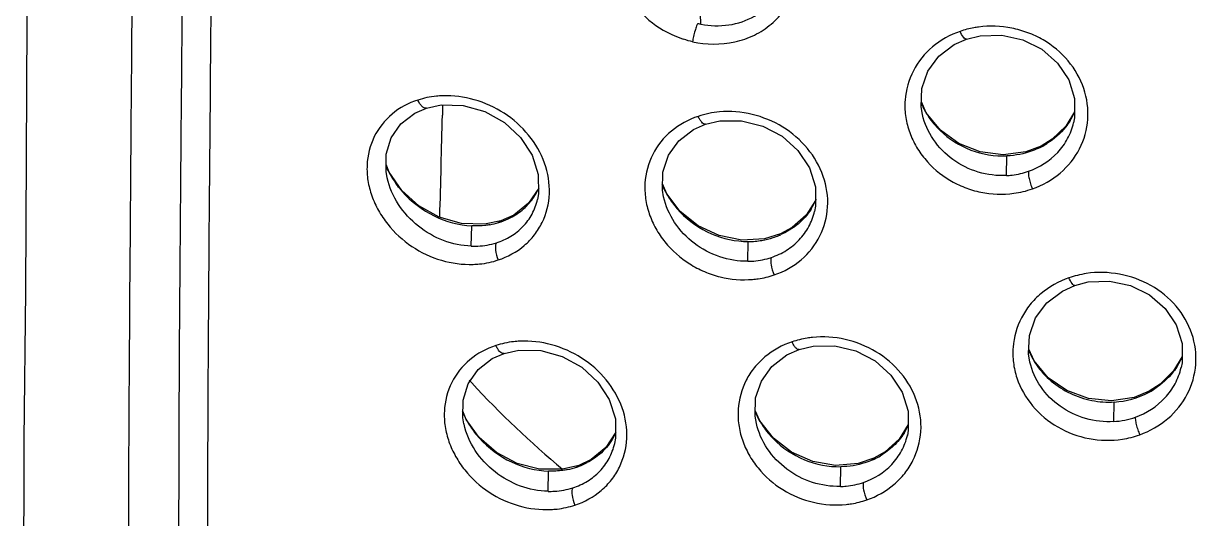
# Model space of a CAD drawing. Header units: millimetres. Extents: x 789 to 1209, y 393 to 987.
# Drawn here: x 937.4 to 956.51, y 886.67 to 894.73 of the extents above; entities that cross this region are included whole.
import ezdxf

# ---------------------------------------------------------------- set-up
doc = ezdxf.new("R2010")
doc.units = ezdxf.units.MM
doc.header["$LTSCALE"] = 0.1

msp = doc.modelspace()

# ---------------------------------------------------------------- linework, layer by layer
at = {"color": 7, "linetype": 'Continuous'}
for p, q in [((948.4329, 894.7212), (948.421, 895.05)), ((944.2262, 893.4056), (944.2249, 893.3507)), ((952.1038, 893.2743), (952.023, 893.4581)), ((943.9626, 893.3535), (943.9625, 893.3535)), ((944.2249, 893.3507), (944.2224, 893.2372)), ((952.0405, 893.2472), (952.0394, 893.2518)), ((954.5177, 893.2937), (954.3777, 893.0595)), ((954.3777, 893.0595), (954.1542, 892.8455)), ((954.5034, 893.1156), (954.505, 893.1225)), ((954.1542, 892.8455), (953.9747, 892.7358)), ((953.7235, 892.6405), (953.3548, 892.5921)), ((953.9747, 892.7358), (953.7235, 892.6405)), ((953.956, 892.7111), (953.9747, 892.7358)), ((953.408, 892.2541), (953.4167, 892.5738)), ((943.3532, 892.3075), (943.3057, 892.4339)), ((943.5616, 892.0125), (943.3532, 892.3075)), ((943.3227, 892.2159), (943.3214, 892.2219)), ((947.8755, 891.9578), (947.809, 892.1176)), ((945.7921, 892.0485), (945.6257, 891.8027)), ((947.8256, 891.9074), (947.8255, 891.9078)), ((948.0959, 891.6704), (947.8755, 891.9578)), ((945.6257, 891.8027), (945.3834, 891.6113)), ((950.299, 891.8483), (950.1489, 891.6108)), ((945.1762, 891.519), (944.9075, 891.4621)), ((945.1385, 891.4884), (945.1762, 891.519)), ((945.3834, 891.6113), (945.1762, 891.519)), ((944.9075, 891.4621), (944.5352, 891.4734)), ((944.692, 891.1039), (944.6998, 891.435)), ((949.7274, 891.3047), (949.4693, 891.2261)), ((949.7005, 891.2769), (949.7274, 891.3047)), ((949.4693, 891.2261), (949.099, 891.204)), ((949.1951, 890.8565), (949.2034, 891.18)), ((937.4299, 890.3728), (937.4055, 887.9492)), ((953.8587, 889.2355), (953.7727, 889.4272)), ((945.2281, 889.3559), (945.228, 889.3559)), ((953.7905, 889.2161), (953.7891, 889.2222)), ((956.2689, 889.3059), (956.1325, 889.0732)), ((956.1325, 889.0732), (955.9117, 888.8551)), ((956.2545, 889.127), (956.2558, 889.1327)), ((955.9117, 888.8551), (955.736, 888.7427)), ((955.4872, 888.6412), (955.1191, 888.5827)), ((955.736, 888.7427), (955.4872, 888.6412)), ((955.7203, 888.7195), (955.736, 888.7427)), ((949.391, 888.2586), (949.3187, 888.4286)), ((955.1571, 888.2464), (955.166, 888.5653)), ((944.6111, 888.2825), (944.558, 888.4167)), ((944.8233, 887.9895), (944.6111, 888.2825)), ((944.5747, 888.2041), (944.5739, 888.2078)), ((947.048, 888.0717), (946.8834, 887.824)), ((949.3356, 888.2181), (949.3351, 888.2202)), ((951.8106, 888.198), (951.6644, 887.9617)), ((939.118, 887.7087), (939.1193, 887.9839)), ((951.6644, 887.9617), (951.4364, 887.7541)), ((951.7963, 888.0208), (951.7983, 888.0294)), ((939.1169, 887.4405), (939.118, 887.7087)), ((946.8834, 887.824), (946.6445, 887.6291)), ((951.4364, 887.7541), (951.2503, 887.649)), ((946.1775, 887.4705), (945.8059, 887.4718)), ((946.4426, 887.5339), (946.1775, 887.4705)), ((946.4082, 887.504), (946.4426, 887.5339)), ((946.6445, 887.6291), (946.4426, 887.5339)), ((950.9951, 887.564), (950.6255, 887.5318)), ((950.7044, 887.1888), (950.7128, 887.5106)), ((951.2503, 887.649), (950.9951, 887.564)), ((951.2266, 887.6222), (951.2503, 887.649)), ((939.9283, 887.4479), (939.9283, 887.3658)), ((945.9443, 887.11), (945.9523, 887.4386))]:
    msp.add_line(p, q, dxfattribs=at)
for points in [[(937.4582, 916.2012), (937.4547, 907.9405), (937.4759, 899.166), (937.4299, 890.3724)], [(952.7581, 894.4772), (952.9822, 894.5327), (953.3314, 894.5422), (953.6739, 894.4668), (953.9844, 894.3108), (954.2397, 894.0873), (954.4228, 893.8135), (954.5174, 893.5082), (954.5179, 893.1943), (954.503, 893.1158)], [(952.0405, 893.2472), (952.0197, 893.3736), (952.0314, 893.6734), (952.129, 893.9543), (952.3084, 894.1974), (952.5576, 894.3868), (952.7581, 894.4772)], [(943.9625, 893.3535), (944.2037, 893.4051), (944.5619, 893.3968), (944.913, 893.299), (945.232, 893.1196), (945.4948, 892.8763), (945.6842, 892.5871), (945.784, 892.2729), (945.7902, 891.959), (945.7732, 891.8663)], [(943.3214, 892.2219), (943.3053, 892.3152), (943.3063, 892.6008), (943.3868, 892.8666), (943.545, 893.0947), (943.7723, 893.2704), (943.9626, 893.3535)], [(953.3548, 892.5921), (952.9818, 892.6396), (952.6317, 892.7789), (952.3325, 892.9959), (952.1038, 893.2743)], [(947.8256, 891.9074), (947.8068, 892.0189), (947.8134, 892.3122), (947.9029, 892.5859), (948.0724, 892.8219), (948.3117, 893.0049), (948.5077, 893.0918)], [(948.5076, 893.0918), (948.7398, 893.1456), (949.0935, 893.147), (949.4401, 893.0613), (949.7547, 892.8945), (950.0139, 892.6614), (950.2003, 892.3798), (950.2973, 892.0693), (950.2997, 891.7541), (950.2841, 891.6714)], [(944.5352, 891.4734), (944.1713, 891.5768), (943.8394, 891.7626), (943.5616, 892.0125)], [(949.099, 891.204), (948.7294, 891.2766), (948.3864, 891.4375), (948.0959, 891.6704)], [(950.1489, 891.6108), (949.9179, 891.407), (949.7274, 891.3047)], [(954.5216, 890.4643), (954.7426, 890.5207), (955.0899, 890.5336), (955.4306, 890.4625), (955.7395, 890.311), (955.9931, 890.0915), (956.1748, 889.8213), (956.2687, 889.5187), (956.269, 889.206), (956.254, 889.1272)], [(953.7905, 889.2161), (953.7691, 889.348), (953.7828, 889.6501), (953.8834, 889.9341), (954.0666, 890.1802), (954.3194, 890.3723), (954.5216, 890.4643)], [(945.228, 889.3559), (945.4667, 889.408), (945.8237, 889.4023), (946.1734, 889.3079), (946.491, 889.1319), (946.7526, 888.8914), (946.9409, 888.6042), (947.0396, 888.2907), (947.0443, 887.9763), (947.0279, 887.8876)], [(949.3356, 888.2181), (949.316, 888.3355), (949.3245, 888.6312), (949.4171, 888.9077), (949.5904, 889.1463), (949.8336, 889.3316), (950.0313, 889.4198)], [(950.0312, 889.4197), (950.2603, 889.4741), (950.6123, 889.4785), (950.9573, 889.3967), (951.2704, 889.2338), (951.5281, 889.0043), (951.7134, 888.7255), (951.8095, 888.4167), (951.8111, 888.1019), (951.7958, 888.0209)], [(944.5739, 888.2078), (944.557, 888.3069), (944.5596, 888.595), (944.6428, 888.8633), (944.8046, 889.0939), (945.0358, 889.2717), (945.2281, 889.3559)], [(955.1191, 888.5827), (954.745, 888.6202), (954.3925, 888.7508), (954.0903, 888.9612), (953.8587, 889.2355)], [(950.6255, 887.5318), (950.2546, 887.5949), (949.9087, 887.7476), (949.6147, 887.9745), (949.391, 888.2586)], [(937.4055, 887.9492), (937.3993, 885.4549), (937.4407, 883.1154), (937.5503, 880.9169), (937.7467, 878.8607), (938.1059, 876.986), (938.613, 875.5918)], [(945.8059, 887.4718), (945.4403, 887.566), (945.105, 887.7445), (944.8233, 887.9895)]]:
    msp.add_lwpolyline(points, dxfattribs=at)
for centre, radius, start, end in [((948.7002, 896.0576), 1.3628, 256.54669, 258.68806), ((948.6642, 896.0543), 1.6574, 251.7508, 257.24382), ((953.2202, 893.9467), 1.3057, 202.5378, 206.20012), ((628.9225, 900.4083), 315.3814, 358.396316, 358.697114), ((948.8839, 891.7076), 1.5912, 95.29451, 108.20916), ((953.2374, 893.9552), 1.325, 206.2015, 210.80046), ((953.2446, 893.9594), 1.3333, 210.79677, 211.99335), ((953.2471, 893.961), 1.3362, 211.99367, 214.19336), ((953.4766, 893.758), 1.1445, 328.09404, 334.47475), ((953.4819, 893.7553), 1.1386, 334.48167, 335.69676), ((953.3986, 893.8411), 1.2599, 296.25703, 297.5237), ((953.4007, 893.8372), 1.2556, 297.52121, 302.17231), ((944.6563, 892.9954), 1.4753, 203.04479, 209.06372), ((944.6859, 893.0112), 1.5088, 209.04366, 210.34293), ((944.6909, 893.0141), 1.5146, 210.34244, 210.95445), ((944.7559, 893.0552), 1.5915, 211.01764, 218.8194), ((944.8257, 893.1095), 1.6799, 218.77091, 221.53002), ((949.0588, 892.6317), 1.3639, 202.50069, 204.26172), ((949.0889, 892.6457), 1.397, 204.27837, 210.54195), ((944.8899, 892.4604), 0.9929, 326.27802, 332.21461), ((944.8868, 892.4618), 0.9963, 332.22593, 335.50147), ((949.1083, 892.6568), 1.4194, 210.52933, 212.75893), ((949.1684, 892.6978), 1.4921, 212.83406, 222.42597), ((949.3171, 892.29), 1.0805, 327.45351, 337.18286), ((953.3914, 893.2031), 1.2449, 276.41025, 290.79494), ((949.2157, 892.7389), 1.5547, 222.36799, 223.9256), ((944.7845, 892.648), 1.2124, 280.09483, 286.95849), ((944.7986, 892.5985), 1.161, 287.00551, 289.27031), ((944.8083, 892.5724), 1.1331, 289.24637, 297.32266), ((949.2266, 892.4339), 1.2504, 292.27515, 293.99409), ((949.2023, 892.5259), 1.3458, 270.04466, 279.57096), ((949.2083, 892.4881), 1.3076, 279.58938, 287.9675), ((949.2203, 892.4494), 1.2671, 287.99097, 292.27246), ((955.1454, 888.3094), 2.3904, 100.53616, 107.51437), ((954.9547, 889.9091), 1.2891, 202.58391, 210.94831), ((954.9649, 889.915), 1.3009, 210.94024, 214.75043), ((955.2009, 889.7788), 1.1729, 328.36842, 334.90597), ((955.2088, 889.7748), 1.164, 334.91602, 335.73702), ((956.061, 899.3864), 15.4777, 222.54824, 222.77174), ((956.3107, 899.6235), 15.822, 222.7882, 230.19265), ((955.0838, 889.934), 1.3712, 273.43848, 297.66189), ((955.1225, 889.8568), 1.2849, 297.73272, 298.83899), ((955.1236, 889.8549), 1.2826, 298.83756, 303.21001), ((945.8838, 888.9689), 1.4478, 202.55033, 209.525), ((945.9127, 888.9845), 1.4806, 209.50002, 210.39902), ((945.9172, 888.9871), 1.4859, 210.39906, 211.44044), ((950.5492, 888.933), 1.3425, 202.5048, 205.01924), ((950.5743, 888.945), 1.3702, 205.02853, 210.62688), ((950.5865, 888.9519), 1.3843, 210.61798, 211.17749), ((950.59, 888.9541), 1.3884, 211.17822, 213.29903), ((945.9814, 889.0285), 1.5622, 211.50779, 219.86169), ((946.0915, 888.5009), 1.0496, 333.17208, 335.51555), ((950.801, 888.6492), 1.1101, 327.89157, 334.10462), ((950.7956, 888.6518), 1.1161, 334.10187, 335.80046), ((946.0436, 889.0785), 1.642, 219.80903, 222.21454), ((950.6898, 889.0324), 1.5155, 223.6626, 224.70184), ((955.1023, 889.3175), 1.3704, 278.17158, 290.42697), ((950.7361, 888.7344), 1.2155, 295.34419, 300.6546), ((946.0195, 888.6624), 1.222, 281.40288, 288.52451), ((946.0345, 888.6147), 1.1719, 288.57253, 290.67504), ((946.0426, 888.5943), 1.1499, 290.65794, 297.97551), ((950.7324, 888.742), 1.224, 293.81497, 295.34924)]:
    msp.add_arc(centre, radius, start, end, dxfattribs=at)
for points, knots in [([(939.9787, 909.2764), (939.9852, 907.4573), (939.9937, 904.7289), (939.9981, 901.0916), (939.9975, 898.3641), (939.986, 895.636), (939.9568, 891.9972), (939.9313, 889.2677), (939.9283, 887.4479)], [0, 0, 0, 0, 0.2500149, 0.3749685, 0.4998924, 0.624862, 0.7499103, 1, 1, 1, 1]), ([(939.1193, 887.9839), (939.129, 889.989), (939.1649, 893.9993), (939.1882, 898.0097), (939.1911, 900.015)], [0, 0, 0, 0, 0.4999862, 1, 1, 1, 1]), ([(940.467, 899.9335), (940.4667, 898.8746), (940.4632, 896.757), (940.4334, 892.5204), (940.4004, 889.3427), (940.3979, 887.2235)], [0, 0, 0, 0, 0.2499372, 0.4998028, 1, 1, 1, 1]), ([(948.7344, 897.0976), (948.5542, 897.138), (948.1845, 897.1579), (947.6636, 896.9996), (947.2529, 896.6613), (947.0624, 896.2638), (947.0211, 895.9204), (947.047, 895.655), (947.1254, 895.3946), (947.2966, 895.065), (947.6243, 894.7166), (947.964, 894.5379), (948.1432, 894.4779)], [0, 0, 0, 0, 0.1287201, 0.2523342, 0.3713076, 0.4890911, 0.5492879, 0.6107759, 0.6736175, 0.7377448, 0.8682777, 1, 1, 1, 1]), ([(948.2961, 894.4355), (948.5205, 894.3855), (948.8767, 894.3813), (949.3071, 894.5285), (949.5868, 894.7106), (949.8069, 894.9549), (949.9559, 895.2464), (950.0209, 895.5691), (950.0054, 895.7894), (949.984, 895.8971)], [0, 0, 0, 0, 0.2597096, 0.3863638, 0.5103368, 0.6324539, 0.7538019, 0.8758718, 1, 1, 1, 1]), ([(948.4329, 894.7212), (948.5816, 894.6915), (948.8858, 894.6819), (949.3138, 894.8211), (949.6431, 895.1116), (949.7667, 895.3743), (949.7984, 895.51)], [0, 0, 0, 0, 0.2619489, 0.5146156, 0.7593452, 1, 1, 1, 1]), ([(948.3831, 894.7322), (948.3741, 894.7199), (948.3575, 894.6808), (948.3342, 894.6107), (948.3126, 894.5249), (948.3008, 894.4644), (948.2961, 894.4355)], [0, 0, 0, 0, 0.1469284, 0.4046773, 0.7172945, 1, 1, 1, 1]), ([(952.6551, 894.6024), (952.4925, 894.5473), (952.1882, 894.3796), (951.8626, 893.9791), (951.7478, 893.5668), (951.757, 893.2311), (951.816, 892.9808), (951.923, 892.7427), (952.1227, 892.4497), (952.4013, 892.2123), (952.7269, 892.0549), (953.0745, 891.951), (953.3522, 891.9408), (953.5304, 891.966)], [0, 0, 0, 0, 0.1238348, 0.2438633, 0.3628705, 0.4233276, 0.4846468, 0.5470442, 0.6104352, 0.7392734, 0.8047157, 0.870261, 1, 1, 1, 1]), ([(952.9566, 894.674), (952.9308, 894.6709), (952.8284, 894.6557), (952.7279, 894.6286), (952.6551, 894.6024)], [0, 0, 0, 0, 0.2520618, 1, 1, 1, 1]), ([(952.7581, 894.4772), (952.7512, 894.4748), (952.7299, 894.483), (952.694, 894.5256), (952.6701, 894.5693), (952.6551, 894.6024)], [0, 0, 0, 0, 0.1295299, 0.3530604, 1, 1, 1, 1]), ([(953.8334, 892.0393), (953.9974, 892.0954), (954.3042, 892.2672), (954.6288, 892.6745), (954.7692, 893.1716), (954.6994, 893.6873), (954.4346, 894.1464), (954.0882, 894.435), (953.7611, 894.5878), (953.4126, 894.6885), (953.135, 894.6987), (952.9566, 894.674)], [0, 0, 0, 0, 0.1249245, 0.2463159, 0.3660601, 0.486908, 0.6112085, 0.7393931, 0.8047446, 0.8702889, 1, 1, 1, 1]), ([(943.822, 893.4839), (943.6706, 893.4355), (943.3842, 893.2831), (943.0803, 892.9001), (942.9827, 892.4996), (943.0014, 892.1693), (943.0665, 891.9191), (943.177, 891.6799), (943.3764, 891.3838), (943.711, 891.078), (944.1963, 890.8497), (944.5501, 890.8019), (944.7225, 890.8077)], [0, 0, 0, 0, 0.1177584, 0.2333956, 0.3519381, 0.4137641, 0.4772491, 0.5421958, 0.608108, 0.7407439, 0.8722089, 1, 1, 1, 1]), ([(944.229, 893.5546), (944.194, 893.5534), (944.0564, 893.5439), (943.9199, 893.5158), (943.822, 893.4839)], [0, 0, 0, 0, 0.2539689, 1, 1, 1, 1]), ([(943.9625, 893.3535), (943.9375, 893.3454), (943.8887, 893.3768), (943.8506, 893.4285), (943.8307, 893.4649), (943.822, 893.4839)], [0, 0, 0, 0, 0.3930379, 0.6875071, 1, 1, 1, 1]), ([(945.1331, 890.8801), (945.2865, 890.93), (945.5048, 891.0498), (945.7281, 891.2826), (945.8975, 891.557), (945.9997, 891.9655), (945.9137, 892.4747), (945.6462, 892.9334), (945.2432, 893.2927), (944.7545, 893.5131), (944.4013, 893.5598), (944.229, 893.5546)], [0, 0, 0, 0, 0.1192089, 0.1781265, 0.2370307, 0.3560448, 0.4799769, 0.6092245, 0.741306, 0.8726485, 1, 1, 1, 1]), ([(948.3867, 893.2191), (948.2293, 893.1667), (947.9335, 893.0061), (947.6175, 892.6145), (947.5104, 892.2082), (947.5238, 891.8756), (947.5853, 891.6256), (947.6936, 891.387), (947.893, 891.0923), (948.1671, 890.8502), (948.4871, 890.6839), (948.8263, 890.5691), (949.0987, 890.5469), (949.2747, 890.5633)], [0, 0, 0, 0, 0.1210941, 0.2389825, 0.3575265, 0.4184743, 0.4806741, 0.5441747, 0.6087126, 0.7394165, 0.8053339, 0.8710051, 1, 1, 1, 1]), ([(948.5076, 893.0918), (948.4864, 893.0847), (948.4457, 893.1191), (948.4135, 893.1661), (948.3951, 893.2009), (948.3867, 893.2191)], [0, 0, 0, 0, 0.368317, 0.6704287, 1, 1, 1, 1]), ([(949.6274, 890.6378), (949.7867, 890.6907), (950.0857, 890.8555), (950.4001, 891.2546), (950.5314, 891.7462), (950.4544, 892.2583), (950.1888, 892.7173), (949.7784, 893.0707), (949.2755, 893.2766), (948.9132, 893.3069), (948.7371, 893.292)], [0, 0, 0, 0, 0.1224274, 0.241821, 0.3610555, 0.483163, 0.6097435, 0.7399276, 0.871096, 1, 1, 1, 1]), ([(953.4078, 892.2551), (953.2544, 892.2479), (952.9422, 892.2866), (952.5228, 892.4943), (952.1993, 892.8234), (952.0729, 893.1036), (952.0404, 893.2472)], [0, 0, 0, 0, 0.253099, 0.5071083, 0.757379, 1, 1, 1, 1]), ([(953.7695, 892.3244), (953.9473, 892.3865), (954.1965, 892.5452), (954.4164, 892.8504), (954.4822, 893.0259), (954.5029, 893.1157)], [0, 0, 0, 0, 0.5048047, 0.7529425, 1, 1, 1, 1]), ([(954.4482, 893.1531), (954.4247, 893.1153), (954.3212, 892.9685), (954.1835, 892.8463), (954.0693, 892.7745)], [0, 0, 0, 0, 0.2479623, 1, 1, 1, 1]), ([(952.3272, 892.9904), (952.47, 892.8523), (952.8148, 892.6327), (953.2187, 892.5661), (953.4166, 892.5749)], [0, 0, 0, 0, 0.5006848, 1, 1, 1, 1]), ([(953.956, 892.7111), (953.9147, 892.6907), (953.7434, 892.6172), (953.5567, 892.5799), (953.4167, 892.5738)], [0, 0, 0, 0, 0.2477024, 1, 1, 1, 1]), ([(953.4079, 892.2551), (953.4388, 892.2565), (953.5614, 892.2665), (953.6826, 892.294), (953.7695, 892.3244)], [0, 0, 0, 0, 0.2516148, 1, 1, 1, 1]), ([(953.7698, 892.3245), (953.7649, 892.3105), (953.765, 892.2696), (953.7764, 892.201), (953.8, 892.1202), (953.8215, 892.0653), (953.8334, 892.0393)], [0, 0, 0, 0, 0.1500671, 0.4019462, 0.7101759, 1, 1, 1, 1]), ([(944.6919, 891.1045), (944.5391, 891.1098), (944.2282, 891.1748), (943.8142, 891.4135), (943.4871, 891.7666), (943.3564, 892.0634), (943.3227, 892.216)], [0, 0, 0, 0, 0.2438291, 0.4959448, 0.7508681, 1, 1, 1, 1]), ([(943.5681, 891.9957), (943.7134, 891.8316), (944.0623, 891.5615), (944.4899, 891.4456), (944.6997, 891.4357)], [0, 0, 0, 0, 0.5106839, 1, 1, 1, 1]), ([(945.1027, 891.159), (945.1842, 891.185), (945.3411, 891.255), (945.5423, 891.4147), (945.6934, 891.6225), (945.7537, 891.7832), (945.7737, 891.8662)], [0, 0, 0, 0, 0.2520736, 0.5006062, 0.7484407, 1, 1, 1, 1]), ([(945.3283, 891.5657), (945.4056, 891.6056), (945.5513, 891.7044), (945.6675, 891.8369), (945.7157, 891.9092)], [0, 0, 0, 0, 0.5004177, 1, 1, 1, 1]), ([(949.195, 890.8573), (949.0413, 890.856), (948.7286, 890.9073), (948.311, 891.1307), (947.9861, 891.4718), (947.8582, 891.7598), (947.8255, 891.9074)], [0, 0, 0, 0, 0.2491215, 0.5025624, 0.7549414, 1, 1, 1, 1]), ([(949.5799, 890.9205), (949.6666, 890.9495), (949.8317, 891.0274), (950.042, 891.1993), (950.2007, 891.4169), (950.264, 891.585), (950.2841, 891.6714)], [0, 0, 0, 0, 0.2556179, 0.5048487, 0.7518645, 1, 1, 1, 1]), ([(950.2279, 891.7087), (950.1698, 891.6177), (950.0235, 891.4515), (949.8352, 891.3362), (949.735, 891.2916)], [0, 0, 0, 0, 0.4960825, 1, 1, 1, 1]), ([(948.0959, 891.6604), (948.2397, 891.5111), (948.586, 891.2691), (949.0002, 891.1807), (949.2033, 891.181)], [0, 0, 0, 0, 0.5050527, 1, 1, 1, 1]), ([(944.997, 891.4543), (944.9728, 891.45), (944.8744, 891.4354), (944.7744, 891.4322), (944.6997, 891.4357)], [0, 0, 0, 0, 0.247601, 1, 1, 1, 1]), ([(944.692, 891.1039), (944.7272, 891.1026), (944.8657, 891.1034), (945.0043, 891.1276), (945.1027, 891.159)], [0, 0, 0, 0, 0.2543029, 1, 1, 1, 1]), ([(945.1031, 891.1591), (945.0941, 891.1457), (945.0836, 891.1053), (945.0864, 891.0092), (945.1097, 890.9308), (945.1331, 890.8801)], [0, 0, 0, 0, 0.1684775, 0.4182129, 1, 1, 1, 1]), ([(949.195, 890.8573), (949.2279, 890.8576), (949.3581, 890.8636), (949.4875, 890.8895), (949.5799, 890.9205)], [0, 0, 0, 0, 0.2526883, 1, 1, 1, 1]), ([(949.58, 890.9205), (949.5729, 890.9068), (949.5677, 890.8659), (949.5776, 890.7694), (949.6033, 890.69), (949.6274, 890.6378)], [0, 0, 0, 0, 0.1583267, 0.4090698, 1, 1, 1, 1]), ([(944.7225, 890.8077), (944.7578, 890.8087), (944.8968, 890.8175), (945.0347, 890.8466), (945.1331, 890.8801)], [0, 0, 0, 0, 0.2534727, 1, 1, 1, 1]), ([(949.2747, 890.5633), (949.305, 890.5654), (949.4248, 890.5779), (949.5429, 890.607), (949.6274, 890.6378)], [0, 0, 0, 0, 0.2527168, 1, 1, 1, 1]), ([(954.426, 890.5889), (954.262, 890.531), (954.0298, 890.4002), (953.7868, 890.1553), (953.6012, 889.8734), (953.5061, 889.5417), (953.5139, 889.2045), (953.5921, 888.8689), (953.8132, 888.4796), (954.2311, 888.1313), (954.7475, 887.9404), (955.1182, 887.9328), (955.2971, 887.9611)], [0, 0, 0, 0, 0.1249056, 0.186069, 0.2464765, 0.3658299, 0.4261795, 0.487229, 0.6117021, 0.7397929, 0.8700078, 1, 1, 1, 1]), ([(954.5216, 890.4643), (954.5155, 890.4622), (954.4958, 890.4716), (954.4635, 890.5135), (954.4405, 890.5564), (954.426, 890.5889)], [0, 0, 0, 0, 0.1204531, 0.3424577, 1, 1, 1, 1]), ([(955.5806, 888.0333), (955.7461, 888.0912), (956.0551, 888.266), (956.3838, 888.6759), (956.5275, 889.1751), (956.4598, 889.6919), (956.1944, 890.1501), (955.7746, 890.4928), (955.2571, 890.676), (954.8875, 890.6853), (954.7083, 890.6595)], [0, 0, 0, 0, 0.1259307, 0.2482362, 0.3683619, 0.4888863, 0.6123949, 0.739802, 0.8699289, 1, 1, 1, 1]), ([(950.2489, 889.6189), (950.2206, 889.6154), (950.1084, 889.5989), (949.9977, 889.5722), (949.917, 889.5463)], [0, 0, 0, 0, 0.2520041, 1, 1, 1, 1]), ([(951.1337, 886.9714), (951.2946, 887.0261), (951.5225, 887.1535), (951.7581, 887.3958), (951.9368, 887.6762), (952.0503, 888.0878), (951.9758, 888.6008), (951.7104, 889.0596), (951.2976, 889.4104), (950.7905, 889.6106), (950.4261, 889.6361), (950.2489, 889.6189)], [0, 0, 0, 0, 0.1233115, 0.1839141, 0.24398, 0.3632923, 0.4848218, 0.6104823, 0.7398893, 0.8707716, 1, 1, 1, 1]), ([(945.0933, 889.4855), (944.94, 889.4362), (944.6504, 889.282), (944.3423, 888.8967), (944.2417, 888.4945), (944.2588, 888.1635), (944.3229, 887.9134), (944.4328, 887.6744), (944.6324, 887.3787), (944.9692, 887.0737), (945.4592, 886.8496), (945.8159, 886.8062), (945.9896, 886.8144)], [0, 0, 0, 0, 0.118799, 0.2351052, 0.3536134, 0.4151565, 0.4782392, 0.5427446, 0.6082473, 0.7403414, 0.8717737, 1, 1, 1, 1]), ([(945.4824, 889.5569), (945.449, 889.555), (945.3174, 889.5435), (945.1871, 889.5159), (945.0933, 889.4855)], [0, 0, 0, 0, 0.2534412, 1, 1, 1, 1]), ([(945.228, 889.3559), (945.2042, 889.3481), (945.1577, 889.3804), (945.1213, 889.4308), (945.1019, 889.4667), (945.0933, 889.4855)], [0, 0, 0, 0, 0.3860032, 0.6826384, 1, 1, 1, 1]), ([(946.3817, 886.8875), (946.5369, 886.9382), (946.7576, 887.0595), (946.9841, 887.294), (947.1558, 887.5696), (947.2607, 887.9786), (947.1774, 888.4886), (946.9103, 888.9474), (946.5052, 889.3053), (946.012, 889.5218), (945.6559, 889.5644), (945.4824, 889.5569)], [0, 0, 0, 0, 0.1201567, 0.1794372, 0.2385706, 0.3575659, 0.4808831, 0.6093087, 0.7408365, 0.8721492, 1, 1, 1, 1]), ([(949.917, 889.5463), (949.7577, 889.4925), (949.5317, 889.3682), (949.2968, 889.1308), (949.1173, 888.8545), (949.0284, 888.5271), (949.0403, 888.1936), (949.1009, 887.9436), (949.2088, 887.7054), (949.4085, 887.4114), (949.753, 887.1117), (950.2577, 886.9042), (950.6228, 886.8788), (950.7998, 886.8971)], [0, 0, 0, 0, 0.1221159, 0.1819813, 0.2413776, 0.3600203, 0.420745, 0.4825793, 0.5456395, 0.6097301, 0.7397282, 0.8706731, 1, 1, 1, 1]), ([(950.0312, 889.4197), (950.0232, 889.417), (949.9993, 889.4236), (949.9717, 889.4526), (949.9422, 889.4947), (949.9252, 889.5284), (949.917, 889.5463)], [0, 0, 0, 0, 0.1424684, 0.3683691, 0.6690565, 1, 1, 1, 1]), ([(955.157, 888.2474), (955.0039, 888.2379), (954.6922, 888.2713), (954.2721, 888.4722), (953.9488, 888.7966), (953.8229, 889.0739), (953.7905, 889.2161)], [0, 0, 0, 0, 0.2545089, 0.5085937, 0.7580674, 1, 1, 1, 1]), ([(953.896, 889.1735), (953.9647, 889.0745), (954.1314, 888.8934), (954.4422, 888.6932), (954.795, 888.5754), (955.0435, 888.5588), (955.166, 888.5664)], [0, 0, 0, 0, 0.2465261, 0.4969459, 0.7489295, 1, 1, 1, 1]), ([(955.5098, 888.3191), (955.6905, 888.3835), (955.9433, 888.5465), (956.1663, 888.8575), (956.2331, 889.036), (956.254, 889.1271)], [0, 0, 0, 0, 0.505346, 0.7536203, 1, 1, 1, 1]), ([(956.1996, 889.1636), (956.1763, 889.1259), (956.0741, 888.9789), (955.9387, 888.8554), (955.8261, 888.7817)], [0, 0, 0, 0, 0.2477056, 1, 1, 1, 1]), ([(955.51, 888.3192), (955.5062, 888.3051), (955.5086, 888.2645), (955.522, 888.1959), (955.5469, 888.1148), (955.5688, 888.0595), (955.5806, 888.0333)], [0, 0, 0, 0, 0.1471968, 0.3997473, 0.7098349, 1, 1, 1, 1]), ([(945.9442, 887.1108), (945.7911, 887.1141), (945.4795, 887.175), (945.0643, 887.4094), (944.7378, 887.759), (944.6081, 888.0531), (944.5747, 888.2042)], [0, 0, 0, 0, 0.2454566, 0.4980386, 0.7522011, 1, 1, 1, 1]), ([(950.7042, 887.1897), (950.5506, 887.1862), (950.238, 887.2328), (949.8197, 887.4505), (949.4954, 887.7871), (949.3682, 888.0721), (949.3356, 888.2181)], [0, 0, 0, 0, 0.2506764, 0.5043904, 0.7559626, 1, 1, 1, 1]), ([(951.7412, 888.0591), (951.6938, 887.9836), (951.5791, 887.8428), (951.4338, 887.7343), (951.356, 887.6885)], [0, 0, 0, 0, 0.4969482, 1, 1, 1, 1]), ([(944.8275, 887.9752), (944.9723, 887.8155), (945.3205, 887.5538), (945.7443, 887.4462), (945.9522, 887.4394)], [0, 0, 0, 0, 0.5089505, 1, 1, 1, 1]), ([(946.3464, 887.1677), (946.4295, 887.1945), (946.5891, 887.2664), (946.7936, 887.4295), (946.9469, 887.6406), (947.0081, 887.8036), (947.0284, 887.8875)], [0, 0, 0, 0, 0.2529425, 0.5019885, 0.749627, 1, 1, 1, 1]), ([(947.0281, 888.0272), (946.98, 887.9321), (946.8533, 887.7551), (946.6769, 887.6282), (946.5823, 887.5784)], [0, 0, 0, 0, 0.4992193, 1, 1, 1, 1]), ([(949.6126, 887.9664), (949.756, 887.8215), (950.1016, 887.5883), (950.5116, 887.5081), (950.7127, 887.5117)], [0, 0, 0, 0, 0.503363, 1, 1, 1, 1]), ([(951.0803, 887.2551), (951.2532, 887.3139), (951.4965, 887.4662), (951.7111, 887.7623), (951.7754, 887.9332), (951.7958, 888.0209)], [0, 0, 0, 0, 0.5037295, 0.7517231, 1, 1, 1, 1]), ([(951.2266, 887.6222), (951.1868, 887.6047), (951.0223, 887.5419), (950.8452, 887.5128), (950.7128, 887.5106)], [0, 0, 0, 0, 0.2473163, 1, 1, 1, 1]), ([(939.9279, 887.366), (939.9274, 886.9852), (939.922, 885.4588), (939.9176, 883.9323), (939.9381, 882.7868)], [0, 0, 0, 0, 0.249441, 1, 1, 1, 1]), ([(946.2611, 887.4646), (946.236, 887.4595), (946.134, 887.442), (946.0299, 887.4369), (945.9522, 887.4394)], [0, 0, 0, 0, 0.2477952, 1, 1, 1, 1]), ([(940.3978, 887.2236), (940.3964, 886.0458), (940.3836, 884.475), (940.4027, 882.9043), (940.4105, 882.5113)], [0, 0, 0, 0, 0.7497926, 1, 1, 1, 1]), ([(945.9443, 887.11), (945.9788, 887.1093), (946.1146, 887.1117), (946.25, 887.1366), (946.3464, 887.1677)], [0, 0, 0, 0, 0.2539648, 1, 1, 1, 1]), ([(946.3469, 887.1678), (946.3384, 887.1543), (946.3293, 887.1137), (946.3341, 887.0174), (946.358, 886.9386), (946.3817, 886.8875)], [0, 0, 0, 0, 0.1654342, 0.4154348, 1, 1, 1, 1]), ([(950.7043, 887.1897), (950.7364, 887.1904), (950.8637, 887.1979), (950.99, 887.2244), (951.0803, 887.2551)], [0, 0, 0, 0, 0.2522802, 1, 1, 1, 1]), ([(951.0805, 887.2552), (951.0742, 887.2414), (951.0709, 887.2004), (951.083, 887.1039), (951.1095, 887.0241), (951.1337, 886.9714)], [0, 0, 0, 0, 0.1551789, 0.4063722, 1, 1, 1, 1]), ([(950.7998, 886.8971), (950.8284, 886.9002), (950.9416, 886.9155), (951.0531, 886.9433), (951.1337, 886.9714)], [0, 0, 0, 0, 0.2519863, 1, 1, 1, 1]), ([(945.9896, 886.8144), (946.0232, 886.816), (946.156, 886.827), (946.2875, 886.8555), (946.3817, 886.8875)], [0, 0, 0, 0, 0.2530156, 1, 1, 1, 1])]:
    msp.add_open_spline(points, degree=3, knots=knots, dxfattribs=at)
for points in [[(952.1419, 893.21), (952.1957, 893.1308), (952.2583, 893.057), (952.3272, 892.9904)], [(955.157, 888.2474), (955.2768, 888.2548), (955.3967, 888.2788), (955.5097, 888.3191)], [(949.4295, 888.1918), (949.4777, 888.1185), (949.5329, 888.0496), (949.5935, 887.9861)], [(939.1319, 883.0595), (939.1107, 884.5197), (939.111, 885.9801), (939.1169, 887.4405)]]:
    msp.add_open_spline(points, degree=3, dxfattribs=at)

doc.saveas('drawing.dxf')
